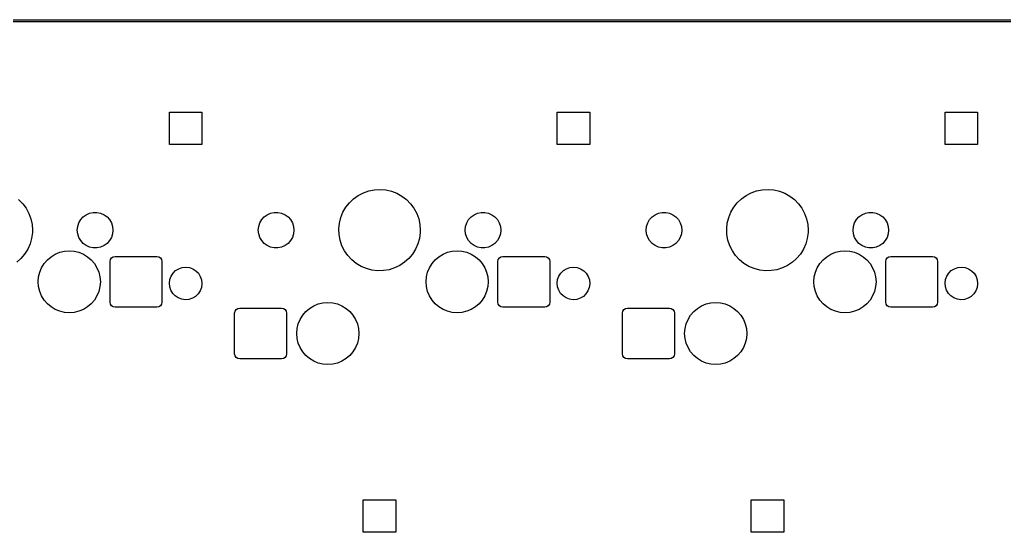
# Model space of a CAD drawing. Extents: x 64 to 386, y -179 to -50.
# Drawn here: x 121.51 to 169.87, y -75.65 to -50.46 of the extents above; entities that cross this region are included whole.
import ezdxf

# ---------------------------------------------------------------- set-up
doc = ezdxf.new("R2010")
doc.units = 0
doc.layers.add('BLACK', color=7, linetype='CONTINUOUS')

msp = doc.modelspace()

# ---------------------------------------------------------------- linework, layer by layer
at = {"layer": 'BLACK', "linetype": 'CONTINUOUS'}
for p, q in [((69.04, -50.46), (380.87, -50.46)), ((380.87, -50.56), (69.04, -50.56)), ((128.86, -56.6), (128.86, -55)), ((128.86, -55), (130.46, -55)), ((130.46, -55), (130.46, -56.6)), ((147.91, -56.6), (147.91, -55)), ((147.91, -55), (149.51, -55)), ((149.51, -55), (149.51, -56.6)), ((166.96, -56.6), (166.96, -55)), ((166.96, -55), (168.56, -55)), ((168.56, -55), (168.56, -56.6)), ((130.46, -56.6), (128.86, -56.6)), ((149.51, -56.6), (147.91, -56.6)), ((168.56, -56.6), (166.96, -56.6)), ((138.14, -59.0947), (138.391, -58.9645)), ((138.391, -58.9645), (138.657, -58.8709)), ((138.657, -58.8709), (138.934, -58.8158)), ((138.934, -58.8158), (139.216, -58.8002)), ((139.216, -58.8002), (139.498, -58.8246)), ((139.498, -58.8246), (139.773, -58.8884)), ((139.773, -58.8884), (140.037, -58.9903)), ((140.037, -58.9903), (140.283, -59.1284)), ((157.19, -59.0947), (157.441, -58.9645)), ((157.441, -58.9645), (157.707, -58.8709)), ((157.707, -58.8709), (157.984, -58.8158)), ((157.984, -58.8158), (158.266, -58.8002)), ((158.266, -58.8002), (158.548, -58.8246)), ((158.548, -58.8246), (158.823, -58.8884)), ((158.823, -58.8884), (159.087, -58.9903)), ((159.087, -58.9903), (159.333, -59.1284)), ((121.458, -59.2998), (121.656, -59.5011)), ((137.531, -59.6758), (137.706, -59.454)), ((137.706, -59.454), (137.91, -59.259)), ((137.91, -59.259), (138.14, -59.0947)), ((140.283, -59.1284), (140.508, -59.2998)), ((140.508, -59.2998), (140.706, -59.5011)), ((156.581, -59.6758), (156.756, -59.454)), ((156.756, -59.454), (156.96, -59.259)), ((156.96, -59.259), (157.19, -59.0947)), ((159.333, -59.1284), (159.558, -59.2998)), ((159.558, -59.2998), (159.756, -59.5011)), ((121.656, -59.5011), (121.824, -59.7283)), ((121.824, -59.7283), (121.958, -59.977)), ((124.777, -60.0422), (124.945, -59.9678)), ((124.945, -59.9678), (125.124, -59.9298)), ((125.124, -59.9298), (125.306, -59.9298)), ((125.306, -59.9298), (125.485, -59.9678)), ((125.485, -59.9678), (125.652, -60.0422)), ((133.667, -60.0422), (133.835, -59.9678)), ((133.835, -59.9678), (134.014, -59.9298)), ((134.014, -59.9298), (134.196, -59.9298)), ((134.196, -59.9298), (134.375, -59.9678)), ((134.375, -59.9678), (134.542, -60.0422)), ((137.283, -60.182), (137.389, -59.9201)), ((137.389, -59.9201), (137.531, -59.6758)), ((140.706, -59.5011), (140.874, -59.7283)), ((140.874, -59.7283), (141.008, -59.977)), ((143.827, -60.0422), (143.995, -59.9678)), ((143.995, -59.9678), (144.174, -59.9298)), ((144.174, -59.9298), (144.356, -59.9298)), ((144.356, -59.9298), (144.535, -59.9678)), ((144.535, -59.9678), (144.702, -60.0422)), ((152.718, -60.0422), (152.885, -59.9678)), ((152.885, -59.9678), (153.064, -59.9298)), ((153.064, -59.9298), (153.246, -59.9298)), ((153.246, -59.9298), (153.425, -59.9678)), ((153.425, -59.9678), (153.593, -60.0422)), ((156.333, -60.182), (156.439, -59.9201)), ((156.439, -59.9201), (156.581, -59.6758)), ((159.756, -59.5011), (159.924, -59.7283)), ((159.924, -59.7283), (160.058, -59.977)), ((162.877, -60.0422), (163.045, -59.9678)), ((163.045, -59.9678), (163.224, -59.9298)), ((163.224, -59.9298), (163.406, -59.9298)), ((163.406, -59.9298), (163.585, -59.9678)), ((163.585, -59.9678), (163.752, -60.0422)), ((121.958, -59.977), (122.056, -60.242)), ((122.056, -60.242), (122.115, -60.5182)), ((124.359, -60.6181), (124.416, -60.4441)), ((124.416, -60.4441), (124.507, -60.2857)), ((124.507, -60.2857), (124.63, -60.1497)), ((124.63, -60.1497), (124.777, -60.0422)), ((125.652, -60.0422), (125.8, -60.1497)), ((125.8, -60.1497), (125.923, -60.2857)), ((125.923, -60.2857), (126.014, -60.4441)), ((126.014, -60.4441), (126.071, -60.6181)), ((133.249, -60.6181), (133.306, -60.4441)), ((133.306, -60.4441), (133.397, -60.2857)), ((133.397, -60.2857), (133.52, -60.1497)), ((133.52, -60.1497), (133.667, -60.0422)), ((134.542, -60.0422), (134.69, -60.1497)), ((134.69, -60.1497), (134.813, -60.2857)), ((134.813, -60.2857), (134.904, -60.4441)), ((134.904, -60.4441), (134.961, -60.6181)), ((137.215, -60.4561), (137.283, -60.182)), ((141.008, -59.977), (141.106, -60.242)), ((141.106, -60.242), (141.165, -60.5182)), ((143.409, -60.6181), (143.466, -60.4441)), ((143.466, -60.4441), (143.557, -60.2857)), ((143.557, -60.2857), (143.68, -60.1497)), ((143.68, -60.1497), (143.827, -60.0422)), ((144.702, -60.0422), (144.85, -60.1497)), ((144.85, -60.1497), (144.973, -60.2857)), ((144.973, -60.2857), (145.064, -60.4441)), ((145.064, -60.4441), (145.121, -60.6181)), ((152.299, -60.6181), (152.356, -60.4441)), ((152.356, -60.4441), (152.447, -60.2857)), ((152.447, -60.2857), (152.57, -60.1497)), ((152.57, -60.1497), (152.718, -60.0422)), ((153.593, -60.0422), (153.74, -60.1497)), ((153.74, -60.1497), (153.863, -60.2857)), ((153.863, -60.2857), (153.954, -60.4441)), ((153.954, -60.4441), (154.011, -60.6181)), ((156.265, -60.4561), (156.333, -60.182)), ((160.058, -59.977), (160.156, -60.242)), ((160.156, -60.242), (160.215, -60.5182)), ((162.459, -60.6181), (162.516, -60.4441)), ((162.516, -60.4441), (162.607, -60.2857)), ((162.607, -60.2857), (162.73, -60.1497)), ((162.73, -60.1497), (162.877, -60.0422)), ((163.752, -60.0422), (163.9, -60.1497)), ((163.9, -60.1497), (164.023, -60.2857)), ((164.023, -60.2857), (164.114, -60.4441)), ((164.114, -60.4441), (164.171, -60.6181)), ((122.131, -60.9256), (122.093, -61.2056)), ((122.115, -60.5182), (122.135, -60.8)), ((122.135, -60.8), (122.131, -60.9256)), ((124.34, -60.8), (124.359, -60.6181)), ((124.359, -60.9819), (124.34, -60.8)), ((126.071, -60.6181), (126.09, -60.8)), ((126.09, -60.8), (126.071, -60.9819)), ((133.23, -60.8), (133.249, -60.6181)), ((133.249, -60.9819), (133.23, -60.8)), ((134.961, -60.6181), (134.98, -60.8)), ((134.98, -60.8), (134.961, -60.9819)), ((137.186, -60.7372), (137.215, -60.4561)), ((137.197, -61.0195), (137.186, -60.7372)), ((141.181, -60.9256), (141.143, -61.2056)), ((141.165, -60.5182), (141.185, -60.8)), ((141.185, -60.8), (141.181, -60.9256)), ((143.39, -60.8), (143.409, -60.6181)), ((143.409, -60.9819), (143.39, -60.8)), ((145.121, -60.6181), (145.14, -60.8)), ((145.14, -60.8), (145.121, -60.9819)), ((152.28, -60.8), (152.299, -60.6181)), ((152.299, -60.9819), (152.28, -60.8)), ((154.011, -60.6181), (154.03, -60.8)), ((154.03, -60.8), (154.011, -60.9819)), ((156.236, -60.7372), (156.265, -60.4561)), ((156.247, -61.0195), (156.236, -60.7372)), ((160.231, -60.9256), (160.193, -61.2056)), ((160.215, -60.5182), (160.235, -60.8)), ((160.235, -60.8), (160.231, -60.9256)), ((162.44, -60.8), (162.459, -60.6181)), ((162.459, -60.9819), (162.44, -60.8)), ((164.171, -60.6181), (164.19, -60.8)), ((164.19, -60.8), (164.171, -60.9819)), ((122.093, -61.2056), (122.017, -61.4775)), ((124.416, -61.1559), (124.359, -60.9819)), ((124.507, -61.3143), (124.416, -61.1559)), ((124.63, -61.4503), (124.507, -61.3143)), ((125.923, -61.3143), (125.8, -61.4503)), ((126.014, -61.1559), (125.923, -61.3143)), ((126.071, -60.9819), (126.014, -61.1559)), ((133.306, -61.1559), (133.249, -60.9819)), ((133.397, -61.3143), (133.306, -61.1559)), ((133.52, -61.4503), (133.397, -61.3143)), ((134.813, -61.3143), (134.69, -61.4503)), ((134.904, -61.1559), (134.813, -61.3143)), ((134.961, -60.9819), (134.904, -61.1559)), ((137.248, -61.2974), (137.197, -61.0195)), ((137.337, -61.5654), (137.248, -61.2974)), ((141.143, -61.2056), (141.067, -61.4775)), ((143.466, -61.1559), (143.409, -60.9819)), ((143.557, -61.3143), (143.466, -61.1559)), ((143.68, -61.4503), (143.557, -61.3143)), ((144.973, -61.3143), (144.85, -61.4503)), ((145.064, -61.1559), (144.973, -61.3143)), ((145.121, -60.9819), (145.064, -61.1559)), ((152.356, -61.1559), (152.299, -60.9819)), ((152.447, -61.3143), (152.356, -61.1559)), ((152.57, -61.4503), (152.447, -61.3143)), ((153.863, -61.3143), (153.74, -61.4503)), ((153.954, -61.1559), (153.863, -61.3143)), ((154.011, -60.9819), (153.954, -61.1559)), ((156.298, -61.2974), (156.247, -61.0195)), ((156.387, -61.5654), (156.298, -61.2974)), ((160.193, -61.2056), (160.117, -61.4775)), ((162.516, -61.1559), (162.459, -60.9819)), ((162.607, -61.3143), (162.516, -61.1559)), ((162.73, -61.4503), (162.607, -61.3143)), ((164.023, -61.3143), (163.9, -61.4503)), ((164.114, -61.1559), (164.023, -61.3143)), ((164.171, -60.9819), (164.114, -61.1559)), ((121.903, -61.7359), (121.753, -61.9756)), ((122.017, -61.4775), (121.903, -61.7359)), ((123.253, -61.9812), (123.474, -61.8896)), ((123.474, -61.8896), (123.706, -61.8338)), ((123.706, -61.8338), (123.945, -61.815)), ((123.945, -61.815), (124.184, -61.8338)), ((124.184, -61.8338), (124.416, -61.8896)), ((124.416, -61.8896), (124.637, -61.9812)), ((124.777, -61.5578), (124.63, -61.4503)), ((124.945, -61.6322), (124.777, -61.5578)), ((125.124, -61.6702), (124.945, -61.6322)), ((125.306, -61.6702), (125.124, -61.6702)), ((125.485, -61.6322), (125.306, -61.6702)), ((125.652, -61.5578), (125.485, -61.6322)), ((125.8, -61.4503), (125.652, -61.5578)), ((133.667, -61.5578), (133.52, -61.4503)), ((133.835, -61.6322), (133.667, -61.5578)), ((134.014, -61.6702), (133.835, -61.6322)), ((134.196, -61.6702), (134.014, -61.6702)), ((134.375, -61.6322), (134.196, -61.6702)), ((134.542, -61.5578), (134.375, -61.6322)), ((134.69, -61.4503), (134.542, -61.5578)), ((137.464, -61.8181), (137.337, -61.5654)), ((137.624, -62.0505), (137.464, -61.8181)), ((140.953, -61.7359), (140.803, -61.9756)), ((141.067, -61.4775), (140.953, -61.7359)), ((142.303, -61.9812), (142.524, -61.8896)), ((142.524, -61.8896), (142.756, -61.8338)), ((142.756, -61.8338), (142.995, -61.815)), ((142.995, -61.815), (143.234, -61.8338)), ((143.234, -61.8338), (143.466, -61.8896)), ((143.466, -61.8896), (143.687, -61.9812)), ((143.827, -61.5578), (143.68, -61.4503)), ((143.995, -61.6322), (143.827, -61.5578)), ((144.174, -61.6702), (143.995, -61.6322)), ((144.356, -61.6702), (144.174, -61.6702)), ((144.535, -61.6322), (144.356, -61.6702)), ((144.702, -61.5578), (144.535, -61.6322)), ((144.85, -61.4503), (144.702, -61.5578)), ((152.718, -61.5578), (152.57, -61.4503)), ((152.885, -61.6322), (152.718, -61.5578)), ((153.064, -61.6702), (152.885, -61.6322)), ((153.246, -61.6702), (153.064, -61.6702)), ((153.425, -61.6322), (153.246, -61.6702)), ((153.593, -61.5578), (153.425, -61.6322)), ((153.74, -61.4503), (153.593, -61.5578)), ((156.514, -61.8181), (156.387, -61.5654)), ((156.674, -62.0505), (156.514, -61.8181)), ((160.003, -61.7359), (159.853, -61.9756)), ((160.117, -61.4775), (160.003, -61.7359)), ((161.353, -61.9812), (161.574, -61.8896)), ((161.574, -61.8896), (161.806, -61.8338)), ((161.806, -61.8338), (162.045, -61.815)), ((162.045, -61.815), (162.284, -61.8338)), ((162.284, -61.8338), (162.516, -61.8896)), ((162.516, -61.8896), (162.737, -61.9812)), ((162.877, -61.5578), (162.73, -61.4503)), ((163.045, -61.6322), (162.877, -61.5578)), ((163.224, -61.6702), (163.045, -61.6322)), ((163.406, -61.6702), (163.224, -61.6702)), ((163.585, -61.6322), (163.406, -61.6702)), ((163.752, -61.5578), (163.585, -61.6322)), ((163.9, -61.4503), (163.752, -61.5578)), ((121.571, -62.1918), (121.361, -62.3803)), ((121.753, -61.9756), (121.571, -62.1918)), ((122.711, -62.4436), (122.867, -62.2617)), ((122.867, -62.2617), (123.049, -62.1062)), ((123.049, -62.1062), (123.253, -61.9812)), ((124.637, -61.9812), (124.841, -62.1062)), ((124.841, -62.1062), (125.023, -62.2617)), ((125.023, -62.2617), (125.179, -62.4436)), ((125.945, -62.34), (125.964, -62.2443)), ((125.945, -64.34), (125.945, -62.34)), ((125.964, -62.2443), (126.018, -62.1632)), ((126.018, -62.1632), (126.099, -62.109)), ((126.099, -62.109), (126.195, -62.09)), ((126.195, -62.09), (128.245, -62.09)), ((128.245, -62.09), (128.341, -62.109)), ((128.341, -62.109), (128.422, -62.1632)), ((128.422, -62.1632), (128.476, -62.2443)), ((128.476, -62.2443), (128.495, -62.34)), ((128.495, -62.34), (128.495, -64.34)), ((137.816, -62.2579), (137.624, -62.0505)), ((138.035, -62.4363), (137.816, -62.2579)), ((140.411, -62.3803), (140.176, -62.5373)), ((140.621, -62.1918), (140.411, -62.3803)), ((140.803, -61.9756), (140.621, -62.1918)), ((141.761, -62.4436), (141.917, -62.2617)), ((141.917, -62.2617), (142.099, -62.1062)), ((142.099, -62.1062), (142.303, -61.9812)), ((143.687, -61.9812), (143.891, -62.1062)), ((143.891, -62.1062), (144.073, -62.2617)), ((144.073, -62.2617), (144.229, -62.4436)), ((144.995, -62.34), (145.014, -62.2443)), ((144.995, -64.34), (144.995, -62.34)), ((145.014, -62.2443), (145.068, -62.1632)), ((145.068, -62.1632), (145.149, -62.109)), ((145.149, -62.109), (145.245, -62.09)), ((145.245, -62.09), (147.295, -62.09)), ((147.295, -62.09), (147.391, -62.109)), ((147.391, -62.109), (147.472, -62.1632)), ((147.472, -62.1632), (147.526, -62.2443)), ((147.526, -62.2443), (147.545, -62.34)), ((147.545, -62.34), (147.545, -64.34)), ((156.866, -62.2579), (156.674, -62.0505)), ((157.085, -62.4363), (156.866, -62.2579)), ((159.461, -62.3803), (159.226, -62.5373)), ((159.671, -62.1918), (159.461, -62.3803)), ((159.853, -61.9756), (159.671, -62.1918)), ((160.811, -62.4436), (160.967, -62.2617)), ((160.967, -62.2617), (161.149, -62.1062)), ((161.149, -62.1062), (161.353, -61.9812)), ((162.737, -61.9812), (162.941, -62.1062)), ((162.941, -62.1062), (163.123, -62.2617)), ((163.123, -62.2617), (163.279, -62.4436)), ((164.045, -62.34), (164.064, -62.2443)), ((164.045, -64.34), (164.045, -62.34)), ((164.064, -62.2443), (164.118, -62.1632)), ((164.118, -62.1632), (164.199, -62.109)), ((164.199, -62.109), (164.295, -62.09)), ((164.295, -62.09), (166.345, -62.09)), ((166.345, -62.09), (166.441, -62.109)), ((166.441, -62.109), (166.522, -62.1632)), ((166.522, -62.1632), (166.576, -62.2443)), ((166.576, -62.2443), (166.595, -62.34)), ((166.595, -62.34), (166.595, -64.34)), ((122.439, -63.1014), (122.495, -62.8687)), ((122.495, -62.8687), (122.586, -62.6477)), ((122.586, -62.6477), (122.711, -62.4436)), ((125.179, -62.4436), (125.304, -62.6477)), ((125.304, -62.6477), (125.395, -62.8687)), ((125.395, -62.8687), (125.451, -63.1014)), ((129.04, -62.9144), (129.167, -62.7896)), ((129.167, -62.7896), (129.319, -62.6961)), ((129.319, -62.6961), (129.488, -62.6387)), ((129.488, -62.6387), (129.666, -62.62)), ((129.666, -62.62), (129.843, -62.6411)), ((129.843, -62.6411), (130.011, -62.701)), ((130.011, -62.701), (130.161, -62.7965)), ((130.161, -62.7965), (130.287, -62.9231)), ((138.277, -62.582), (138.035, -62.4363)), ((138.537, -62.6922), (138.277, -62.582)), ((138.81, -62.7646), (138.537, -62.6922)), ((139.091, -62.7978), (138.81, -62.7646)), ((139.373, -62.7911), (139.091, -62.7978)), ((139.652, -62.7447), (139.373, -62.7911)), ((139.921, -62.6596), (139.652, -62.7447)), ((140.176, -62.5373), (139.921, -62.6596)), ((141.489, -63.1014), (141.545, -62.8687)), ((141.545, -62.8687), (141.636, -62.6477)), ((141.636, -62.6477), (141.761, -62.4436)), ((144.229, -62.4436), (144.354, -62.6477)), ((144.354, -62.6477), (144.445, -62.8687)), ((144.445, -62.8687), (144.501, -63.1014)), ((148.09, -62.9144), (148.217, -62.7896)), ((148.217, -62.7896), (148.369, -62.6961)), ((148.369, -62.6961), (148.538, -62.6387)), ((148.538, -62.6387), (148.716, -62.62)), ((148.716, -62.62), (148.893, -62.6411)), ((148.893, -62.6411), (149.061, -62.701)), ((149.061, -62.701), (149.211, -62.7965)), ((149.211, -62.7965), (149.337, -62.9231)), ((157.327, -62.582), (157.085, -62.4363)), ((157.587, -62.6922), (157.327, -62.582)), ((157.86, -62.7646), (157.587, -62.6922)), ((158.141, -62.7978), (157.86, -62.7646)), ((158.423, -62.7911), (158.141, -62.7978)), ((158.702, -62.7447), (158.423, -62.7911)), ((158.971, -62.6596), (158.702, -62.7447)), ((159.226, -62.5373), (158.971, -62.6596)), ((160.539, -63.1014), (160.595, -62.8687)), ((160.595, -62.8687), (160.686, -62.6477)), ((160.686, -62.6477), (160.811, -62.4436)), ((163.279, -62.4436), (163.404, -62.6477)), ((163.404, -62.6477), (163.495, -62.8687)), ((163.495, -62.8687), (163.551, -63.1014)), ((167.14, -62.9144), (167.267, -62.7896)), ((167.267, -62.7896), (167.419, -62.6961)), ((167.419, -62.6961), (167.588, -62.6387)), ((167.588, -62.6387), (167.766, -62.62)), ((167.766, -62.62), (167.943, -62.6411)), ((167.943, -62.6411), (168.111, -62.701)), ((168.111, -62.701), (168.261, -62.7965)), ((168.261, -62.7965), (168.387, -62.9231)), ((122.42, -63.34), (122.439, -63.1014)), ((122.439, -63.5786), (122.42, -63.34)), ((125.451, -63.1014), (125.47, -63.34)), ((125.47, -63.34), (125.451, -63.5786)), ((128.86, -63.4088), (128.882, -63.2319)), ((128.882, -63.2319), (128.943, -63.0643)), ((128.943, -63.0643), (129.04, -62.9144)), ((130.287, -62.9231), (130.381, -63.0743)), ((130.381, -63.0743), (130.44, -63.2428)), ((130.44, -63.2428), (130.46, -63.42)), ((141.47, -63.34), (141.489, -63.1014)), ((141.489, -63.5786), (141.47, -63.34)), ((144.501, -63.1014), (144.52, -63.34)), ((144.52, -63.34), (144.501, -63.5786)), ((147.91, -63.4088), (147.932, -63.2319)), ((147.932, -63.2319), (147.993, -63.0643)), ((147.993, -63.0643), (148.09, -62.9144)), ((149.337, -62.9231), (149.431, -63.0743)), ((149.431, -63.0743), (149.49, -63.2428)), ((149.49, -63.2428), (149.51, -63.42)), ((160.52, -63.34), (160.539, -63.1014)), ((160.539, -63.5786), (160.52, -63.34)), ((163.551, -63.1014), (163.57, -63.34)), ((163.57, -63.34), (163.551, -63.5786)), ((166.96, -63.4088), (166.982, -63.2319)), ((166.982, -63.2319), (167.043, -63.0643)), ((167.043, -63.0643), (167.14, -62.9144)), ((168.387, -62.9231), (168.481, -63.0743)), ((168.481, -63.0743), (168.54, -63.2428)), ((168.54, -63.2428), (168.56, -63.42)), ((122.495, -63.8113), (122.439, -63.5786)), ((122.586, -64.0323), (122.495, -63.8113)), ((125.395, -63.8113), (125.304, -64.0323)), ((125.451, -63.5786), (125.395, -63.8113)), ((128.877, -63.5863), (128.86, -63.4088)), ((128.934, -63.7556), (128.877, -63.5863)), ((129.026, -63.9081), (128.934, -63.7556)), ((130.372, -63.7857), (130.273, -63.9342)), ((130.435, -63.619), (130.372, -63.7857)), ((130.46, -63.4423), (130.435, -63.619)), ((130.46, -63.42), (130.46, -63.4423)), ((141.545, -63.8113), (141.489, -63.5786)), ((141.636, -64.0323), (141.545, -63.8113)), ((144.445, -63.8113), (144.354, -64.0323)), ((144.501, -63.5786), (144.445, -63.8113)), ((147.927, -63.5863), (147.91, -63.4088)), ((147.984, -63.7556), (147.927, -63.5863)), ((148.076, -63.9081), (147.984, -63.7556)), ((149.422, -63.7857), (149.323, -63.9342)), ((149.485, -63.619), (149.422, -63.7857)), ((149.51, -63.4423), (149.485, -63.619)), ((149.51, -63.42), (149.51, -63.4423)), ((160.595, -63.8113), (160.539, -63.5786)), ((160.686, -64.0323), (160.595, -63.8113)), ((163.495, -63.8113), (163.404, -64.0323)), ((163.551, -63.5786), (163.495, -63.8113)), ((166.977, -63.5863), (166.96, -63.4088)), ((167.034, -63.7556), (166.977, -63.5863)), ((167.126, -63.9081), (167.034, -63.7556)), ((168.472, -63.7857), (168.373, -63.9342)), ((168.535, -63.619), (168.472, -63.7857)), ((168.56, -63.4423), (168.535, -63.619)), ((168.56, -63.42), (168.56, -63.4423)), ((122.711, -64.2364), (122.586, -64.0323)), ((122.867, -64.4183), (122.711, -64.2364)), ((125.179, -64.2364), (125.023, -64.4183)), ((125.304, -64.0323), (125.179, -64.2364)), ((129.15, -64.0364), (129.026, -63.9081)), ((129.299, -64.1341), (129.15, -64.0364)), ((129.466, -64.1962), (129.299, -64.1341)), ((129.643, -64.2198), (129.466, -64.1962)), ((129.821, -64.2037), (129.643, -64.2198)), ((129.99, -64.1485), (129.821, -64.2037)), ((130.144, -64.0572), (129.99, -64.1485)), ((130.273, -63.9342), (130.144, -64.0572)), ((141.761, -64.2364), (141.636, -64.0323)), ((141.917, -64.4183), (141.761, -64.2364)), ((144.229, -64.2364), (144.073, -64.4183)), ((144.354, -64.0323), (144.229, -64.2364)), ((148.2, -64.0364), (148.076, -63.9081)), ((148.349, -64.1341), (148.2, -64.0364)), ((148.516, -64.1962), (148.349, -64.1341)), ((148.693, -64.2198), (148.516, -64.1962)), ((148.871, -64.2037), (148.693, -64.2198)), ((149.04, -64.1485), (148.871, -64.2037)), ((149.194, -64.0572), (149.04, -64.1485)), ((149.323, -63.9342), (149.194, -64.0572)), ((160.811, -64.2364), (160.686, -64.0323)), ((160.967, -64.4183), (160.811, -64.2364)), ((163.279, -64.2364), (163.123, -64.4183)), ((163.404, -64.0323), (163.279, -64.2364)), ((167.25, -64.0364), (167.126, -63.9081)), ((167.399, -64.1341), (167.25, -64.0364)), ((167.566, -64.1962), (167.399, -64.1341)), ((167.743, -64.2198), (167.566, -64.1962)), ((167.921, -64.2037), (167.743, -64.2198)), ((168.09, -64.1485), (167.921, -64.2037)), ((168.244, -64.0572), (168.09, -64.1485)), ((168.373, -63.9342), (168.244, -64.0572)), ((123.049, -64.5738), (122.867, -64.4183)), ((123.253, -64.6988), (123.049, -64.5738)), ((123.474, -64.7904), (123.253, -64.6988)), ((123.706, -64.8462), (123.474, -64.7904)), ((124.416, -64.7904), (124.184, -64.8462)), ((124.637, -64.6988), (124.416, -64.7904)), ((124.841, -64.5738), (124.637, -64.6988)), ((125.023, -64.4183), (124.841, -64.5738)), ((125.964, -64.4357), (125.945, -64.34)), ((126.018, -64.5168), (125.964, -64.4357)), ((126.099, -64.571), (126.018, -64.5168)), ((126.195, -64.59), (126.099, -64.571)), ((128.245, -64.59), (126.195, -64.59)), ((128.341, -64.571), (128.245, -64.59)), ((128.422, -64.5168), (128.341, -64.571)), ((128.476, -64.4357), (128.422, -64.5168)), ((128.495, -64.34), (128.476, -64.4357)), ((132.068, -64.88), (132.087, -64.7843)), ((132.087, -64.7843), (132.141, -64.7032)), ((132.141, -64.7032), (132.222, -64.649)), ((132.222, -64.649), (132.318, -64.63)), ((132.318, -64.63), (134.368, -64.63)), ((134.368, -64.63), (134.464, -64.649)), ((134.464, -64.649), (134.545, -64.7032)), ((134.545, -64.7032), (134.599, -64.7843)), ((134.599, -64.7843), (134.618, -64.88)), ((135.411, -64.9836), (135.567, -64.8017)), ((135.567, -64.8017), (135.749, -64.6462)), ((135.749, -64.6462), (135.953, -64.5212)), ((135.953, -64.5212), (136.174, -64.4296)), ((136.174, -64.4296), (136.406, -64.3738)), ((136.406, -64.3738), (136.645, -64.355)), ((136.645, -64.355), (136.884, -64.3738)), ((136.884, -64.3738), (137.116, -64.4296)), ((137.116, -64.4296), (137.337, -64.5212)), ((137.337, -64.5212), (137.541, -64.6462)), ((137.541, -64.6462), (137.723, -64.8017)), ((137.723, -64.8017), (137.879, -64.9836)), ((142.099, -64.5738), (141.917, -64.4183)), ((142.303, -64.6988), (142.099, -64.5738)), ((142.524, -64.7904), (142.303, -64.6988)), ((142.756, -64.8462), (142.524, -64.7904)), ((143.466, -64.7904), (143.234, -64.8462)), ((143.687, -64.6988), (143.466, -64.7904)), ((143.891, -64.5738), (143.687, -64.6988)), ((144.073, -64.4183), (143.891, -64.5738)), ((145.014, -64.4357), (144.995, -64.34)), ((145.068, -64.5168), (145.014, -64.4357)), ((145.149, -64.571), (145.068, -64.5168)), ((145.245, -64.59), (145.149, -64.571)), ((147.295, -64.59), (145.245, -64.59)), ((147.391, -64.571), (147.295, -64.59)), ((147.472, -64.5168), (147.391, -64.571)), ((147.526, -64.4357), (147.472, -64.5168)), ((147.545, -64.34), (147.526, -64.4357)), ((151.118, -64.88), (151.137, -64.7843)), ((151.137, -64.7843), (151.191, -64.7032)), ((151.191, -64.7032), (151.272, -64.649)), ((151.272, -64.649), (151.368, -64.63)), ((151.368, -64.63), (153.418, -64.63)), ((153.418, -64.63), (153.514, -64.649)), ((153.514, -64.649), (153.595, -64.7032)), ((153.595, -64.7032), (153.649, -64.7843)), ((153.649, -64.7843), (153.668, -64.88)), ((154.461, -64.9836), (154.617, -64.8017)), ((154.617, -64.8017), (154.799, -64.6462)), ((154.799, -64.6462), (155.003, -64.5212)), ((155.003, -64.5212), (155.224, -64.4296)), ((155.224, -64.4296), (155.456, -64.3738)), ((155.456, -64.3738), (155.695, -64.355)), ((155.695, -64.355), (155.934, -64.3738)), ((155.934, -64.3738), (156.166, -64.4296)), ((156.166, -64.4296), (156.387, -64.5212)), ((156.387, -64.5212), (156.591, -64.6462)), ((156.591, -64.6462), (156.773, -64.8017)), ((156.773, -64.8017), (156.929, -64.9836)), ((161.149, -64.5738), (160.967, -64.4183)), ((161.353, -64.6988), (161.149, -64.5738)), ((161.574, -64.7904), (161.353, -64.6988)), ((161.806, -64.8462), (161.574, -64.7904)), ((162.516, -64.7904), (162.284, -64.8462)), ((162.737, -64.6988), (162.516, -64.7904)), ((162.941, -64.5738), (162.737, -64.6988)), ((163.123, -64.4183), (162.941, -64.5738)), ((164.064, -64.4357), (164.045, -64.34)), ((164.118, -64.5168), (164.064, -64.4357)), ((164.199, -64.571), (164.118, -64.5168)), ((164.295, -64.59), (164.199, -64.571)), ((166.345, -64.59), (164.295, -64.59)), ((166.441, -64.571), (166.345, -64.59)), ((166.522, -64.5168), (166.441, -64.571)), ((166.576, -64.4357), (166.522, -64.5168)), ((166.595, -64.34), (166.576, -64.4357)), ((123.945, -64.865), (123.706, -64.8462)), ((124.184, -64.8462), (123.945, -64.865)), ((132.068, -66.88), (132.068, -64.88)), ((134.618, -64.88), (134.618, -66.88)), ((135.195, -65.4087), (135.286, -65.1877)), ((135.286, -65.1877), (135.411, -64.9836)), ((137.879, -64.9836), (138.004, -65.1877)), ((138.004, -65.1877), (138.095, -65.4087)), ((142.995, -64.865), (142.756, -64.8462)), ((143.234, -64.8462), (142.995, -64.865)), ((151.118, -66.88), (151.118, -64.88)), ((153.668, -64.88), (153.668, -66.88)), ((154.245, -65.4087), (154.336, -65.1877)), ((154.336, -65.1877), (154.461, -64.9836)), ((156.929, -64.9836), (157.054, -65.1877)), ((157.054, -65.1877), (157.145, -65.4087)), ((162.045, -64.865), (161.806, -64.8462)), ((162.284, -64.8462), (162.045, -64.865)), ((135.12, -65.88), (135.139, -65.6414)), ((135.139, -65.6414), (135.195, -65.4087)), ((138.095, -65.4087), (138.151, -65.6414)), ((138.151, -65.6414), (138.17, -65.88)), ((154.17, -65.88), (154.189, -65.6414)), ((154.189, -65.6414), (154.245, -65.4087)), ((157.145, -65.4087), (157.201, -65.6414)), ((157.201, -65.6414), (157.22, -65.88)), ((135.139, -66.1186), (135.12, -65.88)), ((135.195, -66.3513), (135.139, -66.1186)), ((138.151, -66.1186), (138.095, -66.3513)), ((138.17, -65.88), (138.151, -66.1186)), ((154.189, -66.1186), (154.17, -65.88)), ((154.245, -66.3513), (154.189, -66.1186)), ((157.201, -66.1186), (157.145, -66.3513)), ((157.22, -65.88), (157.201, -66.1186)), ((135.286, -66.5723), (135.195, -66.3513)), ((135.411, -66.7764), (135.286, -66.5723)), ((138.004, -66.5723), (137.879, -66.7764)), ((138.095, -66.3513), (138.004, -66.5723)), ((154.336, -66.5723), (154.245, -66.3513)), ((154.461, -66.7764), (154.336, -66.5723)), ((157.054, -66.5723), (156.929, -66.7764)), ((157.145, -66.3513), (157.054, -66.5723)), ((132.087, -66.9757), (132.068, -66.88)), ((132.141, -67.0568), (132.087, -66.9757)), ((132.222, -67.111), (132.141, -67.0568)), ((132.318, -67.13), (132.222, -67.111)), ((134.368, -67.13), (132.318, -67.13)), ((134.464, -67.111), (134.368, -67.13)), ((134.545, -67.0568), (134.464, -67.111)), ((134.599, -66.9757), (134.545, -67.0568)), ((134.618, -66.88), (134.599, -66.9757)), ((135.567, -66.9583), (135.411, -66.7764)), ((135.749, -67.1138), (135.567, -66.9583)), ((135.953, -67.2388), (135.749, -67.1138)), ((137.541, -67.1138), (137.337, -67.2388)), ((137.723, -66.9583), (137.541, -67.1138)), ((137.879, -66.7764), (137.723, -66.9583)), ((151.137, -66.9757), (151.118, -66.88)), ((151.191, -67.0568), (151.137, -66.9757)), ((151.272, -67.111), (151.191, -67.0568)), ((151.368, -67.13), (151.272, -67.111)), ((153.418, -67.13), (151.368, -67.13)), ((153.514, -67.111), (153.418, -67.13)), ((153.595, -67.0568), (153.514, -67.111)), ((153.649, -66.9757), (153.595, -67.0568)), ((153.668, -66.88), (153.649, -66.9757)), ((154.617, -66.9583), (154.461, -66.7764)), ((154.799, -67.1138), (154.617, -66.9583)), ((155.003, -67.2388), (154.799, -67.1138)), ((156.591, -67.1138), (156.387, -67.2388)), ((156.773, -66.9583), (156.591, -67.1138)), ((156.929, -66.7764), (156.773, -66.9583)), ((136.174, -67.3304), (135.953, -67.2388)), ((136.406, -67.3862), (136.174, -67.3304)), ((136.645, -67.405), (136.406, -67.3862)), ((136.884, -67.3862), (136.645, -67.405)), ((137.116, -67.3304), (136.884, -67.3862)), ((137.337, -67.2388), (137.116, -67.3304)), ((155.224, -67.3304), (155.003, -67.2388)), ((155.456, -67.3862), (155.224, -67.3304)), ((155.695, -67.405), (155.456, -67.3862)), ((155.934, -67.3862), (155.695, -67.405)), ((156.166, -67.3304), (155.934, -67.3862)), ((156.387, -67.2388), (156.166, -67.3304)), ((138.385, -75.65), (138.385, -74.05)), ((138.385, -74.05), (139.985, -74.05)), ((139.985, -74.05), (139.985, -75.65)), ((157.435, -75.65), (157.435, -74.05)), ((157.435, -74.05), (159.035, -74.05)), ((159.035, -74.05), (159.035, -75.65)), ((139.985, -75.65), (138.385, -75.65)), ((159.035, -75.65), (157.435, -75.65))]:
    msp.add_line(p, q, dxfattribs=at)

doc.saveas('drawing.dxf')
